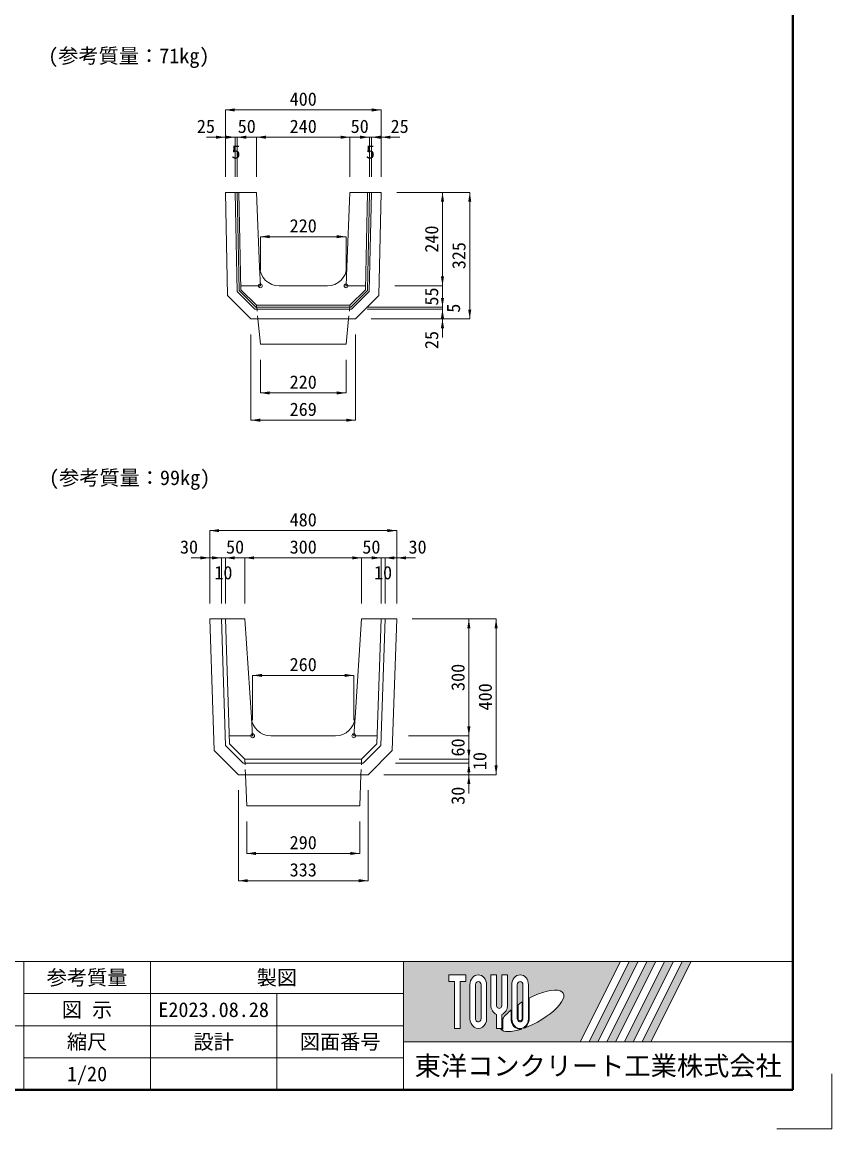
# Model space of a CAD drawing. Units: millimetres at full size, sheet at 1:20; some dimension numbers follow another scale. Extents: x 2847 to 6807, y -2460 to 3140.
# Drawn here: x 4727 to 6807, y -2460 to 383 of the extents above; entities that cross this region are included whole.
import ezdxf
from ezdxf.enums import TextEntityAlignment as Align

# ---------------------------------------------------------------- set-up
doc = ezdxf.new("R2010")
doc.units = ezdxf.units.MM
doc.header["$LTSCALE"] = 20
doc.header["$PDMODE"] = 32
doc.header["$PDSIZE"] = 10
doc.linetypes.add('USER1', pattern=[1.35, 0.75, -0.6])
doc.layers.add('0_2', color=7, linetype='Continuous')
for name, color, linetype, lineweight in [('Defpoints_3', 1, 'Continuous', 13), ('作業エリア', 11, 'Continuous', 13), ('図枠', 7, 'Continuous', 5), ('寸法線', 7, 'Continuous', 13), ('本体', 2, 'Continuous', 13), ('補助線', 8, 'Continuous', 13)]:
    doc.layers.add(name, color=color, linetype=linetype, lineweight=lineweight)
doc.styles.add('ＭＳ ゴシック', font='')
doc.styles.get('ＭＳ ゴシック').set_extended_font_data('MS Gothic')

# ---------------------------------------------------------------- blocks, each defined once
blk = doc.blocks.new('filled_arrow')
at = {"color": 0, "linetype": 'Continuous', "lineweight": -2}
blk.add_solid([(7.5, 1.25), (0, 0), (7.5, -1.25)], dxfattribs=at)

msp = doc.modelspace()

# ---------------------------------------------------------------- hatches: boundary and pattern name
at = {"layer": '図枠'}
h = msp.add_hatch(color=256, dxfattribs=at)
h.paths.add_polyline_path([(5706.52, -2029.55), (5706.52, -2235.8), (6160.27, -2235.8), (6263.39, -2029.55)])
edge = h.paths.add_edge_path(flags=16)
edge.add_ellipse((6035.96, -2156.52), major_axis=(80.81, 45.23), ratio=0.3471473, start_angle=-144.31122, end_angle=72.1899, ccw=False)
edge.add_ellipse((6006.04, -2176.04), major_axis=(0, 27.5), ratio=0.8463542, start_angle=-160.70346, end_angle=-90)
edge.add_line((6029.31, -2176.04), (6029.31, -2123.62))
edge = h.paths.add_edge_path(flags=16)
edge.add_ellipse((6006.04, -2089.31), major_axis=(0, 25.38), ratio=0.8463542, start_angle=-90, end_angle=90, ccw=False)
edge.add_line((6027.52, -2089.31), (6027.52, -2176.04))
edge.add_ellipse((6006.04, -2176.04), major_axis=(0, 25.38), ratio=0.8463542, start_angle=90, end_angle=-90, ccw=False)
edge.add_line((5984.55, -2176.04), (5984.55, -2089.31))
edge = h.paths.add_edge_path(flags=16)
edge.add_line((6013.2, -2089.31), (6013.2, -2176.04))
edge.add_ellipse((6006.04, -2176.04), major_axis=(0, 8.46), ratio=0.8463542, start_angle=90, end_angle=-90, ccw=False)
edge.add_line((5998.88, -2176.04), (5998.88, -2089.31))
edge.add_ellipse((6006.04, -2089.31), major_axis=(0, 8.46), ratio=0.8463542, start_angle=-90, end_angle=90, ccw=False)
edge = h.paths.add_edge_path(flags=16)
edge.add_line((6011.41, -2133.64), (6011.41, -2176.04))
edge.add_ellipse((6006.04, -2176.04), major_axis=(0, 6.35), ratio=0.8463542, start_angle=90, end_angle=-90, ccw=False)
edge.add_line((6000.67, -2176.04), (6000.67, -2140.59))
edge.add_ellipse((6035.96, -2156.52), major_axis=(80.81, 45.23), ratio=0.3471473, start_angle=107.79174, end_angle=126.47132, ccw=False)
edge = h.paths.add_edge_path(flags=16)
edge.add_line((5973.81, -2063.93), (5973.81, -2141.67))
edge.add_ellipse((5952.33, -2141.67), major_axis=(0, 25.38), ratio=0.8463542, start_angle=-163.34117, end_angle=-90, ccw=False)
edge.add_line((5959.49, -2165.6), (5959.49, -2201.43))
edge.add_line((5959.49, -2201.43), (5945.17, -2201.43))
edge.add_line((5945.17, -2201.43), (5945.17, -2165.6))
edge.add_ellipse((5952.33, -2141.67), major_axis=(0, 25.38), ratio=0.8463542, start_angle=90, end_angle=163.34117, ccw=False)
edge.add_line((5930.84, -2141.67), (5930.84, -2063.93))
edge.add_line((5930.84, -2063.93), (5945.17, -2063.93))
edge.add_line((5945.17, -2063.93), (5945.17, -2141.67))
edge.add_ellipse((5952.33, -2141.67), major_axis=(0, 8.46), ratio=0.8463542, start_angle=90, end_angle=-90)
edge.add_line((5959.49, -2141.67), (5959.49, -2063.93))
edge.add_line((5959.49, -2063.93), (5973.81, -2063.93))
edge = h.paths.add_edge_path(flags=16)
edge.add_line((5982.76, -2154.15), (5982.76, -2176.04))
edge.add_ellipse((6006.04, -2176.04), major_axis=(0, 27.5), ratio=0.8463542, start_angle=90, end_angle=-171.54427)
edge.add_ellipse((6035.96, -2156.52), major_axis=(80.81, 45.23), ratio=0.3471473, start_angle=-178.64954, end_angle=-148.29244, ccw=False)
edge.add_line((5956.4, -2203.54), (5961.28, -2203.54))
edge.add_line((5961.28, -2203.54), (5961.28, -2176.73))
edge.add_ellipse((6035.96, -2156.52), major_axis=(80.81, 45.23), ratio=0.3471473, start_angle=148.21912, end_angle=165.90812, ccw=False)
edge = h.paths.add_edge_path(flags=16)
edge.add_ellipse((5898.62, -2089.31), major_axis=(0, 25.38), ratio=0.8463542, start_angle=-90, end_angle=90, ccw=False)
edge.add_line((5920.1, -2089.31), (5920.1, -2176.04))
edge.add_ellipse((5898.62, -2176.04), major_axis=(0, 25.38), ratio=0.8463542, start_angle=90, end_angle=-90, ccw=False)
edge.add_line((5877.13, -2176.04), (5877.13, -2089.31))
edge = h.paths.add_edge_path(flags=16)
edge.add_line((5905.78, -2089.31), (5905.78, -2176.04))
edge.add_ellipse((5898.62, -2176.04), major_axis=(0, 8.46), ratio=0.8463542, start_angle=90, end_angle=-90, ccw=False)
edge.add_line((5891.46, -2176.04), (5891.46, -2089.31))
edge.add_ellipse((5898.62, -2089.31), major_axis=(0, 8.46), ratio=0.8463542, start_angle=-90, end_angle=90, ccw=False)
h.paths.add_polyline_path([(5866.39, -2063.93), (5866.39, -2080.85), (5852.07, -2080.85), (5852.07, -2201.43), (5837.74, -2201.43), (5837.74, -2080.85), (5823.42, -2080.85), (5823.42, -2063.93)], flags=16)
for points in [[(6182.95, -2235.8), (6205.64, -2235.8), (6308.77, -2029.55), (6286.08, -2029.55)], [(6354.14, -2029.55), (6331.45, -2029.55), (6228.33, -2235.8), (6251.02, -2235.8)], [(6399.52, -2029.55), (6376.83, -2029.55), (6273.7, -2235.8), (6296.39, -2235.8)], [(6444.89, -2029.55), (6422.2, -2029.55), (6319.08, -2235.8), (6341.77, -2235.8)]]:
    msp.add_hatch(color=256, dxfattribs=at).paths.add_polyline_path(points)

# ---------------------------------------------------------------- linework, layer by layer
at = {"layer": 'Defpoints_3'}
for p, q in [((6806.52, -2318.13), (6806.52, -2459.55)), ((6806.52, -2459.55), (6665.09, -2459.55))]:
    msp.add_line(p, q, dxfattribs=at)
at = {"layer": '作業エリア'}
for p, q in [((5284.11, -53.95), (5289.33, -304.16)), ((5614.11, -53.95), (5608.9, -304.16)), ((5329.11, -343.95), (5289.33, -304.16)), ((5569.11, -343.95), (5608.9, -304.16)), ((5329.11, -343.95), (5569.11, -343.95))]:
    msp.add_line(p, q, dxfattribs=at)
for p in [(5339.11, -293.95), (5559.11, -293.95), (5319.11, -1449.81), (5579.11, -1449.81)]:
    msp.add_point(p, dxfattribs=at)
at = {"layer": '図枠', "lineweight": 40}
for q in [(6706.52, 3140.45), (3006.52, -2359.55)]:
    msp.add_line((6706.52, -2359.55), q, dxfattribs=at)
at = {"layer": '図枠', "lineweight": 13}
for p, q in [((6706.52, -2029.55), (3006.52, -2029.55)), ((4731.52, -2359.55), (4731.52, -2029.55)), ((5056.52, -2359.55), (5056.52, -2029.55)), ((5706.52, -2359.55), (5706.52, -2029.55)), ((5706.52, -2112.05), (4731.52, -2112.05)), ((5381.52, -2359.55), (5381.52, -2112.05)), ((5706.52, -2194.55), (3006.52, -2194.55)), ((5706.52, -2277.05), (4731.52, -2277.05))]:
    msp.add_line(p, q, dxfattribs=at)
at = {"layer": '図枠'}
for p, q in [((5706.52, -2029.55), (6263.39, -2029.55)), ((6263.39, -2029.55), (6160.27, -2235.8)), ((6286.08, -2029.55), (6182.95, -2235.8)), ((6308.77, -2029.55), (6205.64, -2235.8)), ((6331.45, -2029.55), (6228.33, -2235.8)), ((6354.14, -2029.55), (6251.02, -2235.8)), ((6376.83, -2029.55), (6273.7, -2235.8)), ((6286.08, -2029.55), (6308.77, -2029.55)), ((6399.52, -2029.55), (6296.39, -2235.8)), ((6422.2, -2029.55), (6319.08, -2235.8)), ((6331.45, -2029.55), (6354.14, -2029.55)), ((6444.89, -2029.55), (6341.77, -2235.8)), ((6376.83, -2029.55), (6399.52, -2029.55)), ((6422.2, -2029.55), (6444.89, -2029.55)), ((5823.42, -2063.93), (5823.42, -2080.85)), ((5823.42, -2063.93), (5866.39, -2063.93)), ((5866.39, -2063.93), (5866.39, -2080.85)), ((5930.84, -2063.93), (5945.17, -2063.93)), ((5930.84, -2141.67), (5930.84, -2063.93)), ((5945.17, -2063.93), (5945.17, -2141.67)), ((5959.49, -2063.93), (5973.81, -2063.93)), ((5959.49, -2141.67), (5959.49, -2063.93)), ((5973.81, -2063.93), (5973.81, -2141.67)), ((5837.74, -2080.85), (5823.42, -2080.85)), ((5837.74, -2080.85), (5837.74, -2201.43)), ((5852.07, -2080.85), (5852.07, -2201.43)), ((5866.39, -2080.85), (5852.07, -2080.85)), ((5877.13, -2089.31), (5877.13, -2176.04)), ((5891.46, -2176.04), (5891.46, -2089.31)), ((5905.78, -2089.31), (5905.78, -2176.04)), ((5920.1, -2176.04), (5920.1, -2089.31)), ((5984.55, -2089.31), (5984.55, -2176.04)), ((5998.88, -2176.04), (5998.88, -2089.31)), ((6013.2, -2089.31), (6013.2, -2176.04)), ((6027.52, -2176.04), (6027.52, -2089.31)), ((6029.31, -2176.04), (6029.31, -2123.62)), ((5982.76, -2154.15), (5982.76, -2176.04)), ((6000.67, -2176.04), (6000.67, -2140.59)), ((6011.41, -2133.64), (6011.41, -2176.04)), ((5945.17, -2165.6), (5945.17, -2201.43)), ((5959.49, -2165.6), (5959.49, -2201.43)), ((5961.28, -2176.73), (5961.28, -2203.54)), ((5852.07, -2201.43), (5837.74, -2201.43)), ((5959.49, -2201.43), (5945.17, -2201.43)), ((5956.4, -2203.54), (5961.28, -2203.54)), ((5706.52, -2235.8), (6160.27, -2235.8)), ((6182.95, -2235.8), (6205.64, -2235.8)), ((6228.33, -2235.8), (6251.02, -2235.8)), ((6273.7, -2235.8), (6296.39, -2235.8)), ((6319.08, -2235.8), (6341.77, -2235.8))]:
    msp.add_line(p, q, dxfattribs=at)
for centre, major_axis, ratio, start_param, end_param in [((5898.62, -2089.31), (0, 25.38), 0.846354, 4.712389, 7.8539816), ((6006.04, -2089.31), (0, 25.38), 0.846354, 4.712389, 7.8539816), ((5898.62, -2089.31), (0, 8.46), 0.846354, 4.712389, 7.8539816), ((6006.04, -2089.31), (0, 8.46), 0.846354, 4.712389, 7.8539816), ((6035.96, -2156.52), (80.81, 45.23), 0.347147, 4.2621853, 7.7429163), ((5952.33, -2141.67), (0, 25.38), 0.846354, 1.5707963, 2.8017557), ((5952.33, -2141.67), (0, 8.46), 0.846354, 1.5707963, 4.712389), ((5952.33, -2141.67), (0, 25.38), 0.846354, 3.4814296, 4.712389), ((6035.96, -2156.52), (80.81, 45.23), 0.347147, 2.0815197, 2.5155126), ((6035.96, -2156.52), (80.81, 45.23), 0.347147, 1.6817405, 1.8219833), ((5898.62, -2176.04), (0, 25.38), 0.846354, 1.5707963, 4.712389), ((5898.62, -2176.04), (0, 8.46), 0.846354, 1.5707963, 4.712389), ((6006.04, -2176.04), (0, 27.5), 0.846354, 1.5707963, 3.3154679), ((6006.04, -2176.04), (0, 25.38), 0.846354, 1.5707963, 4.712389), ((6006.04, -2176.04), (0, 8.46), 0.846354, 1.5707963, 4.712389), ((6006.04, -2176.04), (0, 6.35), 0.846354, 1.5707963, 4.712389), ((6006.04, -2176.04), (0, 27.5), 0.846354, 3.5338438, 4.712389), ((6035.96, -2156.52), (80.81, 45.23), 0.347147, 3.2093975, 4.2004451)]:
    msp.add_ellipse(centre, major_axis=major_axis, ratio=ratio, start_param=start_param, end_param=end_param, dxfattribs=at)
at = {"layer": '寸法線'}
for p, q in [((5249.11, 157.79), (5649.11, 157.79)), ((5249.11, -13.95), (5249.11, 157.79)), ((5649.11, -13.95), (5649.11, 157.79)), ((5298.11, 87.79), (5201.11, 87.79)), ((5327.11, 87.79), (5226.11, 87.79)), ((5255.11, 87.79), (5377.11, 87.79)), ((5274.11, -13.95), (5274.11, 87.79)), ((5279.11, -13.95), (5279.11, 87.79)), ((5329.11, -13.95), (5329.11, 87.79)), ((5329.11, 87.79), (5569.11, 87.79)), ((5329.11, -13.95), (5329.11, 87.79)), ((5521.11, 87.79), (5643.11, 87.79)), ((5569.11, -13.95), (5569.11, 87.79)), ((5569.11, -13.95), (5569.11, 87.79)), ((5571.11, 87.79), (5672.11, 87.79)), ((5600.11, 87.79), (5697.11, 87.79)), ((5619.11, -13.95), (5619.11, 87.79)), ((5624.11, -13.95), (5624.11, 87.79)), ((5249.11, -13.95), (5249.11, 72.79)), ((5649.11, -13.95), (5649.11, 72.79)), ((5274.11, -13.95), (5274.11, 16.79)), ((5279.11, -13.95), (5279.11, 16.79)), ((5619.11, -13.95), (5619.11, 16.79)), ((5624.11, -13.95), (5624.11, 16.79)), ((5689.11, -53.95), (5806.69, -53.95)), ((5689.11, -53.95), (5876.69, -53.95)), ((5806.69, -53.95), (5806.69, -293.95)), ((5876.69, -53.95), (5876.69, -378.95)), ((5339.11, -167.72), (5559.11, -167.72)), ((5339.11, -253.95), (5339.11, -167.72)), ((5559.11, -253.95), (5559.11, -167.72)), ((5806.69, -372.95), (5806.69, -245.95)), ((5684.11, -293.95), (5806.69, -293.95)), ((5684.11, -293.95), (5806.69, -293.95)), ((5806.69, -401.95), (5806.69, -300.95)), ((5806.69, -329.95), (5806.69, -426.95)), ((5611.19, -348.95), (5806.69, -348.95)), ((5611.19, -348.95), (5806.69, -348.95)), ((5613.26, -353.95), (5806.69, -353.95)), ((5613.26, -353.95), (5806.69, -353.95)), ((5623.61, -378.95), (5806.69, -378.95)), ((5623.61, -378.95), (5876.69, -378.95)), ((5314.62, -418.95), (5314.62, -639.12)), ((5583.61, -418.95), (5583.61, -639.12)), ((5339.11, -483.95), (5339.11, -569.12)), ((5559.11, -483.95), (5559.11, -569.12)), ((5339.11, -569.12), (5559.11, -569.12)), ((5314.62, -639.12), (5583.61, -639.12)), ((5209.11, -922.81), (5689.11, -922.81)), ((5209.11, -1109.81), (5209.11, -922.81)), ((5689.11, -1109.81), (5689.11, -922.81)), ((5263.11, -992.81), (5161.11, -992.81)), ((5297.11, -992.81), (5191.11, -992.81)), ((5225.11, -992.81), (5347.11, -992.81)), ((5239.11, -1109.81), (5239.11, -992.81)), ((5249.11, -1109.81), (5249.11, -992.81)), ((5299.11, -1109.81), (5299.11, -992.81)), ((5299.11, -992.81), (5599.11, -992.81)), ((5299.11, -1109.81), (5299.11, -992.81)), ((5551.11, -992.81), (5673.11, -992.81)), ((5599.11, -1109.81), (5599.11, -992.81)), ((5599.11, -1109.81), (5599.11, -992.81)), ((5601.11, -992.81), (5707.11, -992.81)), ((5635.11, -992.81), (5737.11, -992.81)), ((5649.11, -1109.81), (5649.11, -992.81)), ((5659.11, -1109.81), (5659.11, -992.81)), ((5209.11, -1109.81), (5209.11, -1007.81)), ((5689.11, -1109.81), (5689.11, -1007.81)), ((5239.11, -1109.81), (5239.11, -1063.81)), ((5249.11, -1109.81), (5249.11, -1063.81)), ((5649.11, -1109.81), (5649.11, -1063.81)), ((5659.11, -1109.81), (5659.11, -1063.81)), ((5729.11, -1149.81), (5874.39, -1149.81)), ((5729.11, -1149.81), (5944.39, -1149.81)), ((5874.39, -1149.81), (5874.39, -1449.81)), ((5944.39, -1149.81), (5944.39, -1549.81)), ((5319.11, -1294.69), (5579.11, -1294.69)), ((5319.11, -1409.81), (5319.11, -1294.69)), ((5579.11, -1409.81), (5579.11, -1294.69)), ((5719.11, -1449.81), (5874.39, -1449.81)), ((5719.11, -1449.81), (5874.39, -1449.81)), ((5874.39, -1425.81), (5874.39, -1533.81)), ((5874.39, -1461.81), (5874.39, -1567.81)), ((5874.39, -1495.81), (5874.39, -1597.81)), ((5685.68, -1519.81), (5874.39, -1519.81)), ((5685.68, -1519.81), (5874.39, -1519.81)), ((5695.68, -1509.81), (5874.39, -1509.81)), ((5695.68, -1509.81), (5874.39, -1509.81)), ((5655.68, -1549.81), (5944.39, -1549.81)), ((5655.68, -1549.81), (5874.39, -1549.81)), ((5282.55, -1589.81), (5282.55, -1822.06)), ((5615.68, -1589.81), (5615.68, -1822.06)), ((5304.11, -1669.81), (5304.11, -1752.06)), ((5594.11, -1669.81), (5594.11, -1752.06)), ((5304.11, -1752.06), (5594.11, -1752.06)), ((5282.55, -1822.06), (5615.68, -1822.06))]:
    msp.add_line(p, q, dxfattribs=at)
at = {"layer": '本体'}
for p, q in [((5249.11, -53.95), (5329.11, -53.95)), ((5249.11, -53.95), (5254.64, -318.97)), ((5329.11, -53.95), (5337.12, -246.03)), ((5569.11, -53.95), (5561.11, -246.03)), ((5649.11, -53.95), (5569.11, -53.95)), ((5649.11, -53.95), (5643.59, -318.97)), ((5387.07, -293.95), (5511.15, -293.95)), ((5314.62, -378.95), (5254.64, -318.97)), ((5583.61, -378.95), (5643.59, -318.97)), ((5314.62, -378.95), (5583.61, -378.95)), ((5332.61, -378.95), (5339.11, -443.95)), ((5565.61, -378.95), (5559.11, -443.95)), ((5339.11, -443.95), (5559.11, -443.95)), ((5209.11, -1149.81), (5299.11, -1149.81)), ((5209.11, -1149.81), (5220.38, -1487.64)), ((5299.11, -1149.81), (5316, -1403.14)), ((5599.11, -1149.81), (5582.23, -1403.14)), ((5599.11, -1149.81), (5689.11, -1149.81)), ((5689.11, -1149.81), (5677.85, -1487.64)), ((5365.89, -1449.81), (5532.34, -1449.81)), ((5282.55, -1549.81), (5220.38, -1487.64)), ((5615.68, -1549.81), (5677.85, -1487.64)), ((5282.55, -1549.81), (5615.68, -1549.81)), ((5300.78, -1549.81), (5304.11, -1629.81)), ((5597.45, -1549.81), (5594.11, -1629.81)), ((5304.11, -1629.81), (5594.11, -1629.81))]:
    msp.add_line(p, q, dxfattribs=at)
at = {"layer": '本体', "lineweight": 9}
for p, q in [((5274.11, -53.95), (5279.41, -308.39)), ((5279.11, -53.95), (5284.37, -306.28)), ((5619.11, -53.95), (5613.86, -306.28)), ((5624.11, -53.95), (5618.81, -308.39)), ((5324.97, -353.95), (5279.41, -308.39)), ((5327.04, -348.95), (5284.37, -306.28)), ((5571.19, -348.95), (5613.86, -306.28)), ((5573.26, -353.95), (5618.81, -308.39)), ((5324.97, -353.95), (5573.26, -353.95)), ((5327.04, -348.95), (5571.19, -348.95)), ((5239.11, -1149.81), (5249.95, -1474.79)), ((5249.11, -1149.81), (5259.8, -1470.5)), ((5649.11, -1149.81), (5638.42, -1470.5)), ((5659.11, -1149.81), (5648.28, -1474.79)), ((5294.97, -1519.81), (5249.95, -1474.79)), ((5299.11, -1509.81), (5259.8, -1470.5)), ((5599.11, -1509.81), (5638.42, -1470.5)), ((5603.26, -1519.81), (5648.28, -1474.79)), ((5294.97, -1519.81), (5603.26, -1519.81)), ((5299.11, -1509.81), (5599.11, -1509.81))]:
    msp.add_line(p, q, dxfattribs=at)
at = {"layer": '本体', "linetype": 'USER1'}
for p, q in [((5329.11, -343.95), (5332.61, -378.95)), ((5569.11, -343.95), (5565.61, -378.95)), ((5299.11, -1509.81), (5300.78, -1549.81)), ((5599.11, -1509.81), (5597.45, -1549.81))]:
    msp.add_line(p, q, dxfattribs=at)
at = {"layer": '本体'}
for centre, start, end in [((5387.07, -243.95), 182.38594, 270), ((5511.15, -243.95), 270, 357.61406), ((5365.89, -1399.81), 183.81407, 270), ((5532.34, -1399.81), 270, 356.18593)]:
    msp.add_arc(centre, 50, start, end, dxfattribs=at)
at = {"layer": '補助線'}
for p, q in [((5337.12, -246.03), (5339.11, -293.95)), ((5561.11, -246.03), (5559.11, -293.95)), ((5289.11, -293.95), (5339.11, -293.95)), ((5559.11, -293.95), (5609.11, -293.95)), ((5316, -1403.14), (5319.11, -1449.81)), ((5582.23, -1403.14), (5579.11, -1449.81)), ((5259.11, -1449.81), (5319.11, -1449.81)), ((5579.11, -1449.81), (5639.11, -1449.81)), ((5706.52, -2235.8), (6706.52, -2235.8))]:
    msp.add_line(p, q, dxfattribs=at)

# ---------------------------------------------------------------- block references
at = {"layer": '寸法線', "xscale": 3.2, "yscale": 3.2}
for p in [(5249.11, 157.79), (5279.11, 87.79), (5329.11, 87.79), (5329.11, 87.79), (5624.11, 87.79), (5649.11, 87.79), (5339.11, -167.72), (5339.11, -569.12), (5314.62, -639.12), (5209.11, -922.81), (5249.11, -992.81), (5299.11, -992.81), (5299.11, -992.81), (5659.11, -992.81), (5689.11, -992.81), (5319.11, -1294.69), (5304.11, -1752.06), (5282.55, -1822.06)]:
    msp.add_blockref('filled_arrow', p, dxfattribs=at)
for p, rotation in [((5649.11, 157.79), 180), ((5249.11, 87.79), 180), ((5274.11, 87.79), 180), ((5569.11, 87.79), 180), ((5569.11, 87.79), 180), ((5619.11, 87.79), 180), ((5806.69, -53.95), 270), ((5876.69, -53.95), 270), ((5559.11, -167.72), 180), ((5806.69, -293.95), 90), ((5806.69, -293.95), 90), ((5806.69, -348.95), 90), ((5806.69, -353.95), 270), ((5876.69, -378.95), 90), ((5806.69, -378.95), 270), ((5559.11, -569.12), 180), ((5583.61, -639.12), 180), ((5689.11, -922.81), 180), ((5209.11, -992.81), 180), ((5239.11, -992.81), 180), ((5599.11, -992.81), 180), ((5599.11, -992.81), 180), ((5649.11, -992.81), 180), ((5874.39, -1149.81), 270), ((5944.39, -1149.81), 270), ((5579.11, -1294.69), 180), ((5874.39, -1449.81), 90), ((5874.39, -1509.81), 90), ((5874.39, -1519.81), 270), ((5944.39, -1549.81), 90), ((5874.39, -1549.81), 270), ((5594.11, -1752.06), 180), ((5615.68, -1822.06), 180)]:
    msp.add_blockref('filled_arrow', p, dxfattribs=dict(at, rotation=rotation))

# ---------------------------------------------------------------- texts
at = {"layer": '0_2', "style": 'ＭＳ ゴシック'}
for s, p in [('(参考質量：71kg)', (4794.31, 296.92)), ('(参考質量：99kg)', (4796.3, -786.81))]:
    msp.add_text(s, height=37.98, dxfattribs=at).set_placement(p, align=Align.MIDDLE_LEFT)
at = {"layer": '図枠', "style": 'ＭＳ ゴシック'}
for s, height, p in [('参考質量', 37.98, (4894.02, -2070.8)), ('製図', 37.98, (5381.52, -2070.8)), ('図 示', 37.98, (4894.02, -2153.3)), ('E2023.08.28', 37.98, (5219.02, -2153.3)), ('縮尺', 37.98, (4894.02, -2235.8)), ('設計', 37.98, (5219.02, -2235.8)), ('図面番号', 37.98, (5544.02, -2235.8)), ('東洋コンクリート工業株式会社', 49.37, (6206.52, -2297.68)), ('1/20', 37.98, (4894.02, -2318.3))]:
    msp.add_text(s, height=height, dxfattribs=at).set_placement(p, align=Align.MIDDLE_CENTER)
at = {"layer": '寸法線', "style": 'ＭＳ ゴシック'}
for s, p in [('400', (5449.11, 185.79)), ('25', (5199.32, 115.79)), ('50', (5304.11, 115.79)), ('240', (5449.11, 115.79)), ('50', (5594.11, 115.79)), ('25', (5696.7, 115.79)), ('5', (5276.61, 49.79)), ('5', (5621.61, 49.79)), ('220', (5449.11, -139.72)), ('220', (5449.11, -541.12)), ('269', (5449.11, -611.12)), ('480', (5449.11, -894.81)), ('30', (5155.84, -964.81)), ('50', (5274.11, -964.81)), ('300', (5449.11, -964.81)), ('50', (5624.11, -964.81)), ('30', (5742.66, -964.81)), ('10', (5244.11, -1030.81)), ('10', (5654.11, -1030.81)), ('260', (5449.11, -1266.69)), ('290', (5449.11, -1724.06)), ('333', (5449.11, -1794.06))]:
    msp.add_text(s, height=34.18, dxfattribs=at).set_placement(p, align=Align.MIDDLE_CENTER)
for s, p in [('240', (5778.69, -173.95)), ('325', (5848.69, -216.45)), ('55', (5778.69, -321.45)), ('5', (5834.69, -351.45)), ('25', (5778.69, -433.16)), ('300', (5846.39, -1299.81)), ('400', (5916.39, -1349.81)), ('60', (5846.39, -1479.81)), ('10', (5902.39, -1514.81)), ('30', (5846.39, -1603.89))]:
    msp.add_text(s, height=34.18, rotation=90, dxfattribs=at).set_placement(p, align=Align.MIDDLE_CENTER)

doc.saveas('drawing.dxf')
